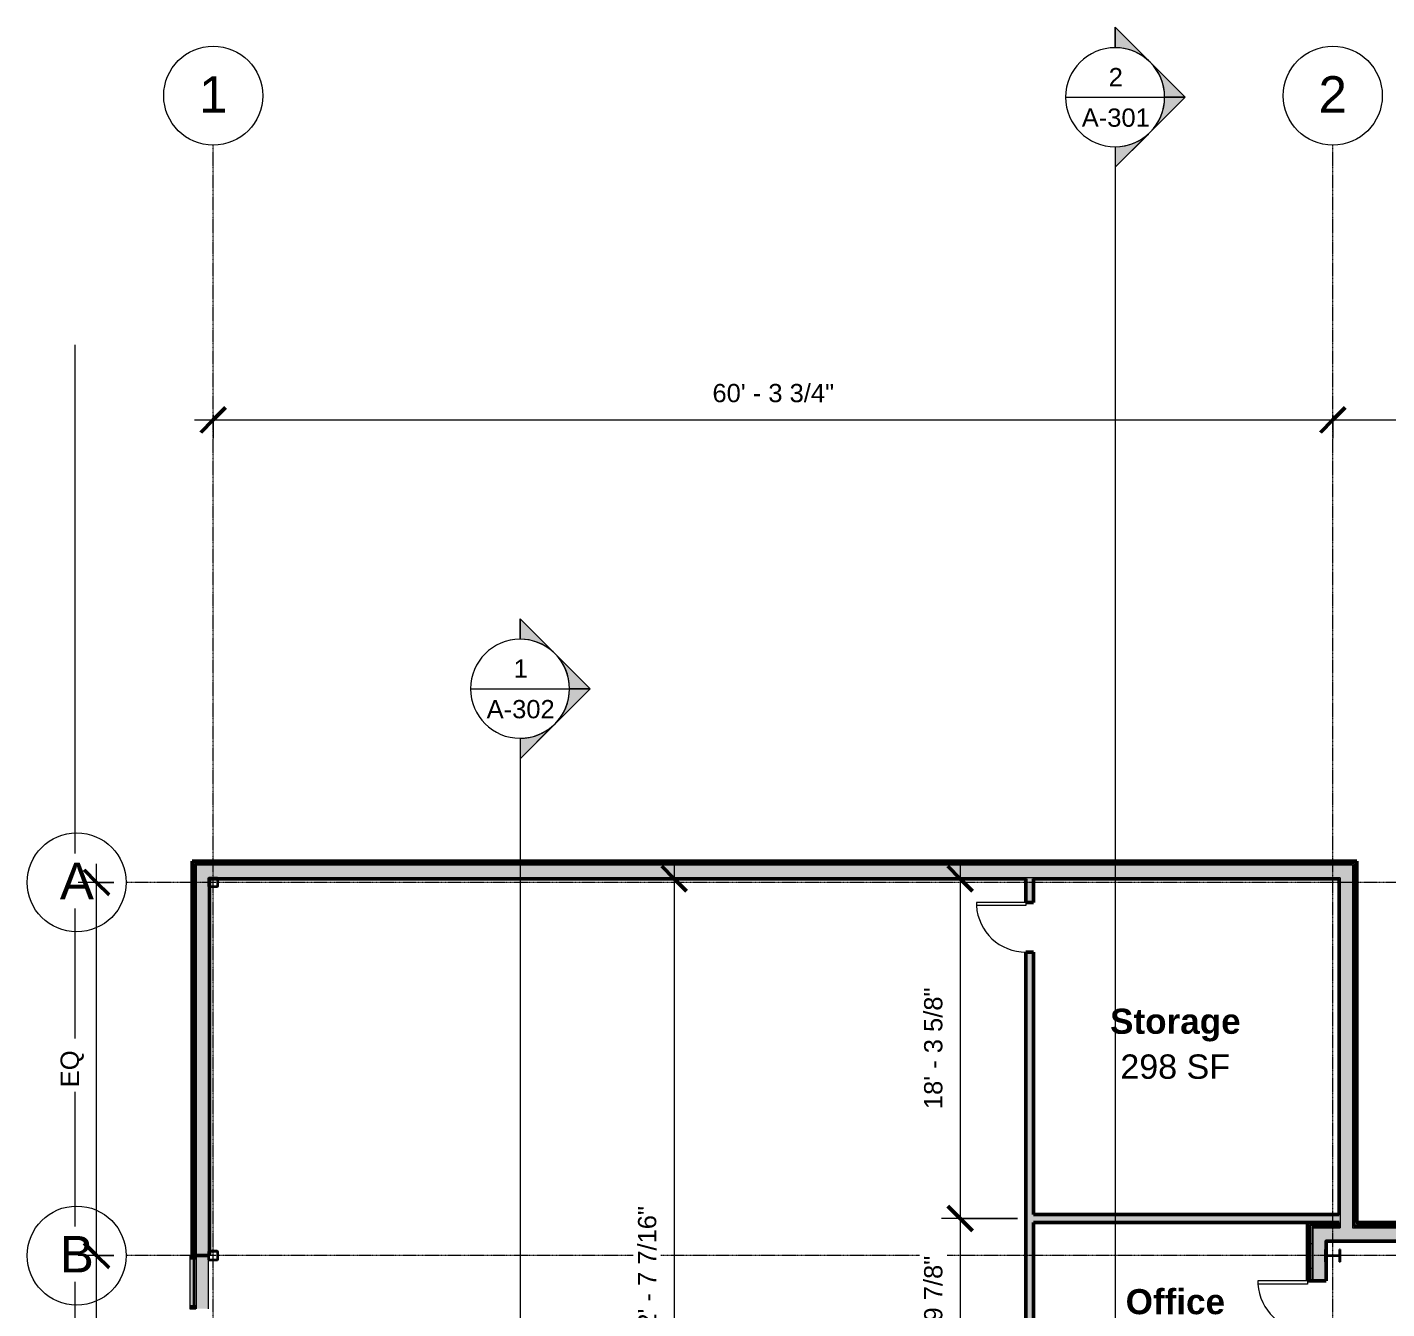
# Model space of a CAD drawing. Header units: inches. Extents: x 21836 to 26875, y -23174 to -20350.
# Drawn here: x 21952 to 22831, y -21178 to -20350 of the extents above; entities that cross this region are included whole.
import ezdxf

# ---------------------------------------------------------------- set-up
doc = ezdxf.new("R2010")
doc.units = ezdxf.units.IN
doc.header["$MEASUREMENT"] = 0
doc.linetypes.add('Grid Line 1_2_', pattern=[0.875, 0.5, -0.125, 0.125, -0.125])
for name, color, linetype, lineweight in [('A-ANNO-DIMS', 211, 'Continuous', 9), ('A-ANNO-DIMS-128', 211, 'Continuous', 9), ('A-DOOR', 31, 'Continuous', 13), ('A-GLAZ-CURT', 52, 'Continuous', 9), ('A-GLAZ-CWMG', 51, 'Continuous', 9), ('A-WALL', 113, 'Continuous', 13), ('A-WALL-PATT', 111, 'Continuous', 50), ('Conc', 7, 'Continuous', 9), ('G-ANNO-SYMB', 111, 'Continuous', 9), ('I-WALL', 2, 'Continuous', 13), ('L-SITE-WALL', 31, 'Continuous', 13), ('M-AREA-IDEN', 171, 'Continuous', 9), ('S-BEAM', 12, 'Continuous', 9), ('S-COLS', 52, 'Continuous', 9), ('S-GRID', 1, 'Continuous', 9), ('S-GRID-IDEN', 1, 'Continuous', 9)]:
    doc.layers.add(name, color=color, linetype=linetype, lineweight=lineweight)
doc.styles.add('Arial', font='arial.ttf', dxfattribs={"height": 23.60479})
doc.styles.add('Arial_1', font='arial.ttf', dxfattribs={"height": 11.802395})
doc.styles.add('Arial_2', font='arial.ttf', dxfattribs={"height": 15.736527})
doc.styles.add('Arial_B_1', font='arialbd.ttf', dxfattribs={"height": 16.236099})
doc.dimstyles.new('Linear_-_3_32__Arial', dxfattribs={"dimscale": 12, "dimtxt": 12, "dimasz": 1.333333, "dimexe": 1, "dimexo": 0.666667, "dimgap": 0.666667, "dimtad": 1, "dimdec": 4, "dimrnd": 0.0625, "dimzin": 1, "dimdsep": 46, "dimlunit": 4, "dimtxsty": 'Arial_1', "dimblk1": 'OBLIQUE', "dimblk2": 'OBLIQUE', "dimsah": 1, "dimcen": 0.09, "dimdle": 1, "dimazin": 0, "dimtfac": 1, "dimtdec": 4, "dimtix": 1, "dimtmove": 0, "dimatfit": 3, "dimfxl": 1, "dimtvp": 1, "dimtfill": 1, "dimfrac": 2, "dimtolj": 1, "dimtzin": 0, "dimarcsym": 2})
doc.dimstyles.new('Linear_-_3_32__Arial_1', dxfattribs={"dimscale": 12, "dimtxt": 12, "dimasz": 1.333333, "dimexe": 1, "dimexo": 0.666667, "dimgap": 0.666667, "dimtad": 1, "dimdec": 4, "dimrnd": 0.0625, "dimzin": 1, "dimdsep": 46, "dimlunit": 4, "dimtxsty": 'Arial_1', "dimblk1": 'OBLIQUE', "dimblk2": 'OBLIQUE', "dimsah": 1, "dimcen": 0.09, "dimdle": 1, "dimazin": 0, "dimtfac": 1, "dimtdec": 4, "dimtix": 1, "dimtmove": 0, "dimatfit": 3, "dimfxl": 1, "dimtvp": 1, "dimtfill": 1, "dimfrac": 2, "dimtolj": 1, "dimtzin": 0, "dimarcsym": 2})
doc.dimstyles.new('Linear_-_3_32__Arial_3', dxfattribs={"dimscale": 12, "dimtxt": 12, "dimasz": 1.333333, "dimexe": 1, "dimexo": 0.666667, "dimgap": 0.666667, "dimtad": 1, "dimdec": 4, "dimrnd": 0.0625, "dimzin": 1, "dimdsep": 46, "dimlunit": 4, "dimtxsty": 'Arial_1', "dimblk1": 'OBLIQUE', "dimblk2": 'OBLIQUE', "dimsah": 1, "dimcen": 0.09, "dimdle": 1, "dimazin": 0, "dimtfac": 1, "dimtdec": 4, "dimtix": 1, "dimtmove": 0, "dimatfit": 3, "dimfxl": 1, "dimtvp": 1, "dimtfill": 1, "dimfrac": 2, "dimtolj": 1, "dimtzin": 0, "dimarcsym": 2})
pattern_1 = [(45, (0, 0), (-12.671354, 12.671354), []), (45, (0, 19.2), (-12.671354, 12.671354), [])]
pattern_2 = [(0, (0, 0), (0, 16), []), (90, (0, 0), (-16, 1e-15), [])]

# ---------------------------------------------------------------- blocks, each defined once
blk = doc.blocks.new('Girt_C - 8_D-803273-First Floor Plan')
at = {"layer": 'S-BEAM'}
h = blk.add_hatch(color=256, dxfattribs=at)
h.paths.add_polyline_path([(22061.64, -22786.18), (22061.83, -22786.18), (22061.82, -22689.8), (22061.64, -22689.8), (22061.64, -22782.17)], flags=0)
h.paths.add_polyline_path([(22061.7, -22685.8), (22061.83, -22685.8), (22061.81, -22545.05), (22061.64, -22545.05), (22061.69, -22685.8)], flags=0)
h.paths.add_polyline_path([(22061.79, -22336.55), (22061.83, -22336.55), (22061.83, -21867.43), (22061.64, -21867.43), (22061.7, -22336.55)], flags=0)
h.paths.add_polyline_path([(22061.83, -21578.18), (22061.83, -21540.93), (22061.64, -21540.93), (22061.7, -21578.18), (22061.73, -21578.18)], flags=0)
h.paths.add_polyline_path([(22061.7, -21178.18), (22061.83, -21178.18), (22061.83, -21143.68), (22061.64, -21143.68), (22061.7, -21178.18)], flags=0)
h = blk.add_hatch(color=256, dxfattribs=at)
h.paths.add_polyline_path([(22061.83, -22786.18), (22069.45, -22786.18), (22069.45, -22687.55), (22063.52, -22687.55), (22063.52, -22689.8), (22061.83, -22689.8), (22061.83, -22782.17)], flags=0)
h.paths.add_polyline_path([(22069.45, -22686.55), (22069.45, -22544.3), (22063.64, -22544.3), (22063.64, -22545.05), (22061.83, -22545.05), (22061.83, -22685.8), (22063.52, -22685.8), (22063.52, -22686.55)], flags=0)
h.paths.add_polyline_path([(22063.64, -22543.3), (22069.45, -22543.3), (22069.45, -22542.93), (22063.64, -22542.93)], flags=0)
h.paths.add_polyline_path([(22061.83, -22336.55), (22069.45, -22336.55), (22069.45, -21867.43), (22061.83, -21867.43), (22061.83, -22259.29)], flags=0)
h.paths.add_polyline_path([(22069.45, -21578.18), (22069.45, -21540.93), (22061.83, -21540.93), (22061.83, -21578.18)], flags=0)
h.paths.add_polyline_path([(22069.45, -21178.18), (22069.45, -21143.68), (22061.83, -21143.68), (22061.83, -21178.18)], flags=0)
h = blk.add_hatch(color=256, dxfattribs=at)
h.paths.add_polyline_path([(22069.59, -22786.18), (22069.64, -22786.18), (22069.59, -22687.55), (22069.45, -22687.55), (22069.45, -22786.18)], flags=0)
h.paths.add_polyline_path([(22069.64, -22686.55), (22069.59, -22544.3), (22069.45, -22544.3), (22069.45, -22686.55), (22069.64, -22686.55)], flags=0)
h.paths.add_polyline_path([(22069.59, -22543.3), (22069.64, -22543.3), (22069.59, -22542.93), (22069.45, -22542.93), (22069.45, -22543.3), (22069.57, -22543.3)], flags=0)
h.paths.add_polyline_path([(22069.45, -22336.55), (22069.64, -22336.55), (22069.59, -21867.43), (22069.45, -21867.43), (22069.45, -22259.29)], flags=0)
h.paths.add_polyline_path([(22069.49, -21578.18), (22069.64, -21578.18), (22069.59, -21540.93), (22069.45, -21540.93), (22069.45, -21578.18)], flags=0)
h.paths.add_polyline_path([(22069.46, -21178.18), (22069.64, -21178.18), (22069.59, -21143.68), (22069.45, -21143.68), (22069.45, -21178.18)], flags=0)
h = blk.add_hatch(color=256, dxfattribs=at)
h.paths.add_polyline_path([(22069.45, -22687.55), (22069.45, -22686.55), (22063.52, -22686.55), (22063.52, -22687.55)], flags=0)
h.paths.add_polyline_path([(22063.64, -22544.3), (22069.45, -22544.3), (22069.45, -22543.3), (22063.64, -22543.3)], flags=0)
h = blk.add_hatch(color=256, dxfattribs=at)
h.paths.add_polyline_path([(22069.59, -22687.55), (22069.64, -22687.55), (22069.59, -22686.55), (22069.45, -22686.55), (22069.45, -22687.55), (22069.58, -22687.55)], flags=0)
h.paths.add_polyline_path([(22069.59, -22544.3), (22069.64, -22544.3), (22069.59, -22543.3), (22069.45, -22543.3), (22069.45, -22544.3), (22069.57, -22544.3)], flags=0)
for p, q in [((22061.64, -21143.68), (22061.64, -21178.18)), ((22069.64, -21178.18), (22069.64, -21146.34)), ((22061.64, -21540.93), (22061.64, -21578.18)), ((22069.64, -21578.18), (22069.64, -21540.93)), ((22061.64, -21867.43), (22061.64, -22336.55)), ((22069.64, -22106.27), (22069.64, -21870.09)), ((22069.64, -22336.55), (22069.64, -22111.34)), ((22061.64, -22545.05), (22061.64, -22685.8)), ((22069.64, -22686.55), (22069.64, -22545.59)), ((22061.64, -22689.8), (22061.64, -22786.18)), ((22069.64, -22687.55), (22069.64, -22686.55)), ((22069.64, -22781.77), (22069.64, -22687.55)), ((22061.83, -22786.18), (22061.64, -22786.18)), ((22069.45, -22786.18), (22061.83, -22786.18)), ((22069.64, -22786.18), (22069.45, -22786.18))]:
    blk.add_line(p, q, dxfattribs=at)
blk = doc.blocks.new('Single-Flush - 32_ x 84_-733926-First Floor Plan')
at = {"layer": 'A-DOOR', "lineweight": 20}
for p, q in [((14, 6.06), (14, 38.07)), ((16, 38.07), (14, 38.07)), ((16, 6.06), (16, 38.07)), ((16, 6.06), (14, 6.06))]:
    blk.add_line(p, q, dxfattribs=at)
at = {"layer": 'A-DOOR', "lineweight": 9}
blk.add_arc((16, 6.06), 32.07, 93.57587, 180, dxfattribs=at)
blk = doc.blocks.new('Single-Flush - 32_ x 84_-489871-First Floor Plan')
at = {"layer": 'A-DOOR', "lineweight": 20}
for p, q in [((14, 2.5), (14, 34.5)), ((16, 34.5), (14, 34.5)), ((16, 2.5), (16, 34.5)), ((16, 2.5), (14, 2.5))]:
    blk.add_line(p, q, dxfattribs=at)
at = {"layer": 'A-DOOR', "lineweight": 9}
blk.add_arc((16, 2.5), 32.07, 93.57587, 180, dxfattribs=at)
blk = doc.blocks.new('System Panel - Glazed-827491-First Floor Plan')
at = {"layer": 'A-GLAZ-CURT', "transparency": 33554649}
blk.add_hatch(color=256, dxfattribs=at).paths.add_polyline_path([(-15.13, -1.25), (15.12, -1.25), (15.12, -0.25), (-15.13, -0.25)], flags=0)
at = {"layer": 'A-GLAZ-CURT', "lineweight": 13}
for p, q in [((15.12, -0.25), (-15.13, -0.25)), ((-15.13, -0.25), (-15.13, -1.25)), ((-15.13, -1.25), (15.12, -1.25)), ((15.12, -1.25), (15.12, -0.25))]:
    blk.add_line(p, q, dxfattribs=at)
at = {"layer": 'A-GLAZ-CURT'}
for p, q in [((-15.13, -1.25), (-15.13, -0.25)), ((15.12, -0.25), (-15.13, -0.25)), ((-15.13, -1.25), (15.12, -1.25)), ((15.12, -0.25), (15.12, -1.25))]:
    blk.add_line(p, q, dxfattribs=at)
blk = doc.blocks.new('Rectangular Mullion - Rectangular Mullion 1-789722-First Floor Plan')
at = {"layer": 'A-GLAZ-CWMG'}
h = blk.add_hatch(color=256, dxfattribs=at)
h.paths.add_polyline_path([(22060.77, -22334.18), (22061.52, -22334.18), (22061.52, -22303.93), (22060.77, -22303.93)], flags=0)
h.paths.add_polyline_path([(22057.52, -22334.18), (22059.77, -22334.18), (22059.77, -22303.93), (22057.52, -22303.93)], flags=0)
blk.add_hatch(color=256, dxfattribs=at).paths.add_polyline_path([(22060.77, -22334.18), (22060.77, -22303.93), (22059.77, -22303.93), (22059.77, -22334.18)], flags=0)
for p, q in [((22057.52, -22303.93), (22057.52, -22334.18)), ((22061.52, -22303.93), (22061.52, -22334.18))]:
    blk.add_line(p, q, dxfattribs=at)
blk = doc.blocks.new('Rectangular Mullion - Rectangular Mullion 1-827436-First Floor Plan')
at = {"layer": 'A-GLAZ-CWMG'}
blk.add_hatch(color=256, dxfattribs=at).paths.add_polyline_path([(-2, -2), (-2, 2), (0, 2), (0, -2)], flags=0)
at = {"layer": 'A-GLAZ-CWMG', "lineweight": 20}
for p, q in [((-2, 2), (0, 2)), ((-2, -2), (-2, 2)), ((0, 2), (0, -2)), ((0, -2), (-2, -2))]:
    blk.add_line(p, q, dxfattribs=at)
blk = doc.blocks.new('Rectangular Mullion - Rectangular Mullion 1-827439-First Floor Plan')
at = {"layer": 'A-GLAZ-CWMG'}
blk.add_hatch(color=256, dxfattribs=at).paths.add_polyline_path([(0, -2), (0, 2), (-2, 2), (-2, -2)], flags=0)
at = {"layer": 'A-GLAZ-CWMG', "lineweight": 20}
for p, q in [((0, 2), (-2, 2)), ((-2, 2), (-2, -2)), ((0, -2), (0, 2)), ((-2, -2), (0, -2))]:
    blk.add_line(p, q, dxfattribs=at)
blk = doc.blocks.new('Grid - Grid Head - Circle-14747-First Floor Plan')
at = {"layer": 'S-GRID-IDEN'}
blk.add_circle((0, 0), 0.25, dxfattribs=at)
blk = doc.blocks.new('Section - Section Head - Filled-1526-First Floor Plan')
at = {"layer": 'G-ANNO-SYMB'}
h = blk.add_hatch(color=256, dxfattribs=at)
edge = h.paths.add_edge_path(flags=0)
edge.add_line((-0.4268, 0.1768), (-0.25, 0.3536))
edge.add_line((-0.25, 0.3536), (-0.25, 0.25))
edge.add_arc((-0.25, 0), 0.25, 90, 135)
h = blk.add_hatch(color=256, dxfattribs=at)
edge = h.paths.add_edge_path(flags=0)
edge.add_arc((-0.25, 0), 0.25, 45, 90)
edge.add_line((-0.25, 0.25), (-0.25, 0.3536))
edge.add_line((-0.25, 0.3536), (-0.0732, 0.1768))
h = blk.add_hatch(color=256, dxfattribs=at)
edge = h.paths.add_edge_path(flags=0)
edge.add_arc((-0.25, 0), 0.2503, 137.9216, 180)
edge.add_line((-0.5003, 0), (-0.6036, 0))
edge.add_line((-0.6036, 0), (-0.4358, 0.1678))
h = blk.add_hatch(color=256, dxfattribs=at)
edge = h.paths.add_edge_path(flags=0)
edge.add_line((-0.0642, 0.1678), (0.1036, 0))
edge.add_line((0.1036, 0), (0.0003, 0))
edge.add_arc((-0.25, 0), 0.2503, 0, 42.0784)
for p, q in [((-0.25, 0.3536), (-0.6036, 0)), ((-0.25, 0.3536), (-0.4268, 0.1768)), ((-0.25, 0.3536), (0.1036, 0)), ((-0.25, 0.25), (-0.25, 0.3536)), ((-0.0732, 0.1768), (-0.25, 0.3536)), ((-0.25, 0.3536), (-0.25, 0.25)), ((-0.4358, 0.1678), (-0.6036, 0)), ((0.1036, 0), (-0.0642, 0.1678)), ((-0.6036, 0), (-0.5003, 0)), ((0.0003, 0), (0.1036, 0)), ((-0.5, 0), (-0.6036, 0)), ((0, 0), (0.1036, 0))]:
    blk.add_line(p, q, dxfattribs=at)
for radius, start, end in [(0.25, 360, 180), (0.25, 90, 135), (0.25, 45, 90), (0.2503, 137.9216, 180), (0.2503, 0, 42.0784), (0.25, 180, 360)]:
    blk.add_arc((-0.25, 0), radius, start, end, dxfattribs=at)
blk = doc.blocks.new('DIMBLOCK1-First Floor Plan')
at = {"layer": 'A-ANNO-DIMS-128', "lineweight": 50}
for p, q in [((22072.64, -20603.72), (22080.64, -20595.72)), ((22796.39, -20603.72), (22804.39, -20595.72)), ((22072.64, -20603.72), (22064.64, -20611.72)), ((22796.39, -20603.72), (22788.39, -20611.72))]:
    blk.add_line(p, q, dxfattribs=at)
at = {"layer": 'A-ANNO-DIMS-128'}
for p, q in [((22072.64, -20600.41), (22072.64, -20615.72)), ((22072.64, -20603.72), (22072.64, -20600.41)), ((22796.39, -20600.41), (22796.39, -20615.72)), ((22796.39, -20603.72), (22796.39, -20600.41)), ((22060.64, -20603.72), (22796.39, -20603.72))]:
    blk.add_line(p, q, dxfattribs=at)
at = {"layer": 'A-ANNO-DIMS-128', "color": 0, "insert": (22395.38, -20580.41), "char_height": 11.8024, "width": 93.9323, "attachment_point": 1, "line_spacing_factor": 0.938532, "style": 'Arial_1', "bg_fill": 3, "box_fill_scale": 1.25, "bg_fill_color": 0, "bg_fill_transparency": 0}
blk.add_mtext('60\' - 3 3/4"', dxfattribs=at)
blk = doc.blocks.new('_Oblique')
at = {"color": 0, "linetype": 'ByBlock', "lineweight": -2}
blk.add_line((-0.5, -0.5), (0.5, 0.5), dxfattribs=at)
blk = doc.blocks.new('DIMBLOCK2-First Floor Plan')
at = {"layer": 'A-ANNO-DIMS-128', "lineweight": 50}
for p, q in [((22796.39, -20603.72), (22804.39, -20595.72)), ((23085.89, -20603.72), (23093.89, -20595.72)), ((22796.39, -20603.72), (22788.39, -20611.72)), ((23085.89, -20603.72), (23077.89, -20611.72))]:
    blk.add_line(p, q, dxfattribs=at)
at = {"layer": 'A-ANNO-DIMS-128'}
for p, q in [((22796.39, -20600.41), (22796.39, -20615.72)), ((22796.39, -20603.72), (22796.39, -20600.41)), ((23085.89, -20600.41), (23085.89, -20615.72)), ((23085.89, -20603.72), (23085.89, -20600.41)), ((22796.39, -20603.72), (23085.89, -20603.72))]:
    blk.add_line(p, q, dxfattribs=at)
at = {"layer": 'A-ANNO-DIMS-128', "color": 0, "insert": (22902, -20580.41), "char_height": 11.8024, "width": 93.9323, "attachment_point": 1, "line_spacing_factor": 0.938532, "style": 'Arial_1', "bg_fill": 3, "box_fill_scale": 1.25, "bg_fill_color": 0, "bg_fill_transparency": 0}
blk.add_mtext('24\' - 1 1/2"', dxfattribs=at)
blk = doc.blocks.new('DIMBLOCK23-First Floor Plan')
at = {"layer": 'A-ANNO-DIMS-128', "lineweight": 50}
for p, q in [((22370.56, -20900.18), (22362.56, -20892.18)), ((22370.56, -20900.18), (22378.56, -20908.18)), ((22370.56, -21411.62), (22362.56, -21403.62)), ((22370.56, -21411.62), (22378.56, -21419.62))]:
    blk.add_line(p, q, dxfattribs=at)
at = {"layer": 'A-ANNO-DIMS-128'}
for p, q in [((22370.56, -20888.18), (22370.56, -21411.62)), ((22373.87, -20900.18), (22358.56, -20900.18)), ((22370.56, -20900.18), (22373.87, -20900.18)), ((22373.87, -21411.62), (22358.56, -21411.62)), ((22370.56, -21411.62), (22373.87, -21411.62))]:
    blk.add_line(p, q, dxfattribs=at)
at = {"layer": 'A-ANNO-DIMS-128', "color": 0, "insert": (22347.25, -21199.56), "char_height": 11.8024, "width": 104.7877, "attachment_point": 1, "rotation": 90, "line_spacing_factor": 0.938532, "style": 'Arial_1', "bg_fill": 3, "box_fill_scale": 1.25, "bg_fill_color": 0, "bg_fill_transparency": 0}
blk.add_mtext('42\' - 7 7/16"', dxfattribs=at)
blk = doc.blocks.new('DIMBLOCK27-First Floor Plan')
at = {"layer": 'A-ANNO-DIMS-128', "lineweight": 50}
for p, q in [((22555.51, -20900.18), (22547.51, -20892.18)), ((22555.51, -20900.18), (22563.51, -20908.18)), ((22555.51, -21119.8), (22547.51, -21111.8)), ((22555.51, -21119.8), (22563.51, -21127.8))]:
    blk.add_line(p, q, dxfattribs=at)
at = {"layer": 'A-ANNO-DIMS-128'}
for p, q in [((22555.51, -20888.18), (22555.51, -21119.8)), ((22558.82, -20900.18), (22543.51, -20900.18)), ((22555.51, -20900.18), (22558.82, -20900.18)), ((22592.52, -21119.8), (22543.51, -21119.8)), ((22555.51, -21119.8), (22592.52, -21119.8))]:
    blk.add_line(p, q, dxfattribs=at)
at = {"layer": 'A-ANNO-DIMS-128', "color": 0, "insert": (22532.2, -21049.13), "char_height": 11.8024, "width": 93.9323, "attachment_point": 1, "rotation": 90, "line_spacing_factor": 0.938532, "style": 'Arial_1', "bg_fill": 3, "box_fill_scale": 1.25, "bg_fill_color": 0, "bg_fill_transparency": 0}
blk.add_mtext('18\' - 3 5/8"', dxfattribs=at)
blk = doc.blocks.new('DIMBLOCK28-First Floor Plan')
at = {"layer": 'A-ANNO-DIMS-128', "lineweight": 50}
for p, q in [((22555.51, -21119.8), (22547.51, -21111.8)), ((22555.51, -21119.8), (22563.51, -21127.8)), ((22555.51, -21237.68), (22547.51, -21229.68)), ((22555.51, -21237.68), (22563.51, -21245.68))]:
    blk.add_line(p, q, dxfattribs=at)
at = {"layer": 'A-ANNO-DIMS-128'}
for p, q in [((22592.52, -21119.8), (22543.51, -21119.8)), ((22555.51, -21119.8), (22555.51, -21237.68)), ((22555.51, -21119.8), (22592.52, -21119.8)), ((22592.52, -21237.68), (22543.51, -21237.68)), ((22555.51, -21237.68), (22592.52, -21237.68))]:
    blk.add_line(p, q, dxfattribs=at)
at = {"layer": 'A-ANNO-DIMS-128', "color": 0, "insert": (22532.2, -21213.36), "char_height": 11.8024, "width": 83.0769, "attachment_point": 1, "rotation": 90, "line_spacing_factor": 0.938532, "style": 'Arial_1', "bg_fill": 3, "box_fill_scale": 1.25, "bg_fill_color": 0, "bg_fill_transparency": 0}
blk.add_mtext('9\' - 9 7/8"', dxfattribs=at)
blk = doc.blocks.new('DIMBLOCK38-First Floor Plan')
at = {"layer": 'A-ANNO-DIMS-128', "lineweight": 50}
for p, q in [((21997.3, -21143.8), (21989.3, -21135.8)), ((21997.3, -21143.8), (22005.3, -21151.8)), ((21997.3, -21385.05), (21989.3, -21377.05)), ((21997.3, -21385.05), (22005.3, -21393.05))]:
    blk.add_line(p, q, dxfattribs=at)
at = {"layer": 'A-ANNO-DIMS-128'}
for p, q in [((22008.39, -21143.8), (21985.3, -21143.8)), ((21997.3, -21385.05), (21997.3, -21143.8)), ((21997.3, -21143.8), (22008.39, -21143.8)), ((22008.39, -21385.05), (21985.3, -21385.05)), ((21997.3, -21385.05), (22008.39, -21385.05))]:
    blk.add_line(p, q, dxfattribs=at)
at = {"layer": 'A-ANNO-DIMS-128', "color": 0, "insert": (21973.99, -21276.24), "char_height": 11.802, "width": 28.3569, "attachment_point": 1, "rotation": 90, "line_spacing_factor": 0.938532, "style": 'Arial_1', "bg_fill": 3, "box_fill_scale": 1.25, "bg_fill_color": 0, "bg_fill_transparency": 0}
blk.add_mtext('EQ', dxfattribs=at)
blk = doc.blocks.new('DIMBLOCK39-First Floor Plan')
at = {"layer": 'A-ANNO-DIMS-128'}
for p, q in [((21997.3, -21143.8), (21997.3, -20890.55)), ((22008.39, -20902.55), (21985.3, -20902.55)), ((21997.3, -20902.55), (22008.39, -20902.55)), ((22008.39, -21143.8), (21985.3, -21143.8)), ((21997.3, -21143.8), (22008.39, -21143.8))]:
    blk.add_line(p, q, dxfattribs=at)
at = {"layer": 'A-ANNO-DIMS-128', "lineweight": 50}
for p, q in [((21997.3, -20902.55), (21989.3, -20894.55)), ((21997.3, -20902.55), (22005.3, -20910.55)), ((21997.3, -21143.8), (21989.3, -21135.8)), ((21997.3, -21143.8), (22005.3, -21151.8))]:
    blk.add_line(p, q, dxfattribs=at)
at = {"layer": 'A-ANNO-DIMS-128', "color": 0, "insert": (21973.99, -21034.99), "char_height": 11.802, "width": 28.3569, "attachment_point": 1, "rotation": 90, "line_spacing_factor": 0.938532, "style": 'Arial_1', "bg_fill": 3, "box_fill_scale": 1.25, "bg_fill_color": 0, "bg_fill_transparency": 0}
blk.add_mtext('EQ', dxfattribs=at)

msp = doc.modelspace()

# ---------------------------------------------------------------- hatches: boundary and pattern name
at = {"layer": 'A-WALL-PATT', "lineweight": 9}
h = msp.add_hatch(dxfattribs=at)
h.set_pattern_fill('FP_12', color=256, style=0, pattern_type=2)
h.set_pattern_definition(pattern_2)
h.paths.add_polyline_path([(22060.89023, -20890.80281), (22810.75546, -20890.80281), (22810.75546, -20890.05281), (22060.14023, -20890.05281), (22060.14023, -20890.80281)], flags=0)
h = msp.add_hatch(dxfattribs=at)
h.set_pattern_fill('FP_12', color=256, style=0, pattern_type=2)
h.set_pattern_definition(pattern_2)
h.paths.add_polyline_path([(22060.89023, -21143.67781), (22060.89023, -20890.80281), (22060.14023, -20890.80281), (22060.14023, -21143.67781)], flags=0)
h = msp.add_hatch(dxfattribs=at)
h.set_pattern_fill('FP_12', color=256, style=0, pattern_type=2)
h.set_pattern_definition(pattern_2)
h.paths.add_polyline_path([(22810.75546, -21124.05281), (22810.75546, -20890.80281), (22810.00546, -20890.80281), (22810.00546, -21124.05281)], flags=0)
h = msp.add_hatch(dxfattribs=at)
h.set_pattern_fill('FP_12', color=256, style=0, pattern_type=2)
h.set_pattern_definition(pattern_2)
h.paths.add_polyline_path([(22782.77499, -22253.42781), (22782.77499, -21414.11531), (22781.77499, -21414.11531), (22781.77499, -22253.42781)], flags=0)
h.paths.add_polyline_path([(22782.77499, -21409.11531), (22782.77499, -21368.67781), (22781.77499, -21368.67781), (22781.77499, -21409.11531)], flags=0)
h.paths.add_polyline_path([(22782.77499, -21336.67781), (22782.77499, -21293.67781), (22781.77499, -21293.67781), (22781.77499, -21336.67781)], flags=0)
h.paths.add_polyline_path([(22782.77499, -21235.17781), (22782.77499, -21192.17781), (22781.77499, -21192.17781), (22781.77499, -21235.17781)], flags=0)
h.paths.add_polyline_path([(22782.77499, -21160.17781), (22782.77499, -21124.05281), (22781.77499, -21124.05281), (22781.77499, -21160.17781)], flags=0)
h = msp.add_hatch(dxfattribs=at)
h.set_pattern_fill('FP_12', color=256, style=0, pattern_type=2)
h.set_pattern_definition(pattern_2)
h.paths.add_polyline_path([(22791.52499, -21125.05281), (22801.25546, -21125.05281), (22801.25546, -21124.05281), (22782.77499, -21124.05281), (22782.77499, -21125.05281), (22787.09312, -21125.05281)], flags=0)
h.paths.add_polyline_path([(23085.76523, -21125.05281), (23085.76523, -21124.05281), (22810.00546, -21124.05281), (22810.00546, -21125.05281), (23046.27746, -21125.05281)], flags=0)
at = {"layer": 'I-WALL'}
h = msp.add_hatch(color=256, dxfattribs=at)
h.paths.add_polyline_path([(22598.02499, -21409.11531), (22603.02499, -21409.11531), (22603.02499, -21286.17781), (22598.02499, -21286.17781)], flags=0)
h.paths.add_polyline_path([(22598.02499, -21254.17781), (22603.02499, -21254.17781), (22603.02499, -20947.61531), (22598.02499, -20947.61531), (22598.02499, -21174.79726)], flags=0)
h.paths.add_polyline_path([(22598.02499, -20915.61531), (22603.02499, -20915.61531), (22603.02499, -20899.55281), (22598.02499, -20899.55281), (22598.02499, -20900.17781)], flags=0)
msp.add_hatch(color=256, dxfattribs=at).paths.add_polyline_path([(22801.25546, -21122.30281), (22801.25546, -21117.30281), (22603.02499, -21117.30281), (22603.02499, -21122.30281), (22800.63046, -21122.30281)], flags=0)
at = {"layer": 'L-SITE-WALL'}
for points in [[(22059.01523, -20889.17781), (22811.88046, -20889.17781), (22811.88046, -20888.92781), (22059.01523, -20888.92781)], [(22059.26523, -21143.67781), (22059.26523, -20889.17781), (22059.01523, -20889.17781), (22059.01523, -21143.67781)], [(22059.26523, -20890.05281), (22811.63046, -20890.05281), (22811.63046, -20889.17781), (22059.26523, -20889.17781)], [(22060.14023, -21143.67781), (22060.14023, -20890.05281), (22059.26523, -20890.05281), (22059.26523, -21143.67781)], [(22061.37699, -20891.55281), (22810.00546, -20891.55281), (22810.00546, -20890.80281), (22060.89023, -20890.80281), (22060.89023, -20891.55281)], [(22061.64023, -21143.67781), (22061.64023, -20891.55281), (22060.89023, -20891.55281), (22060.89023, -21143.67781)], [(22061.64023, -20899.55281), (22809.25546, -20899.55281), (22809.25546, -20891.55281), (22061.64023, -20891.55281)], [(22810.00546, -21125.05281), (22810.00546, -20891.55281), (22809.25546, -20891.55281), (22809.25546, -21125.05281)], [(22811.63046, -21123.30281), (22811.63046, -20890.05281), (22810.75546, -20890.05281), (22810.75546, -21123.30281)], [(22811.88046, -21122.30281), (22811.88046, -20889.17781), (22811.63046, -20889.17781), (22811.63046, -21122.30281)], [(22069.64023, -21143.67781), (22069.64023, -20899.55281), (22061.64023, -20899.55281), (22061.64023, -21143.67781)], [(22069.64023, -21143.67781), (22070.26523, -21143.67781), (22070.26523, -20900.17781), (22069.64023, -20900.17781), (22069.64023, -21097.33371)], [(22804.37208, -21125.80281), (22809.25546, -21125.80281), (22809.25546, -20899.55281), (22801.25546, -20899.55281), (22801.25546, -21125.80281)], [(22799.4861, -21133.80281), (23085.76523, -21133.80281), (23085.76523, -21125.80281), (22791.52499, -21125.80281), (22791.52499, -21133.80281), (22792.14999, -21133.80281)], [(22838.92999, -21134.42781), (23085.76523, -21134.42781), (23085.76523, -21133.80281), (22792.14999, -21133.80281), (22792.14999, -21134.42781), (22821.65103, -21134.42781)]]:
    msp.add_hatch(color=256, dxfattribs=at).paths.add_polyline_path(points, flags=0)
h = msp.add_hatch(color=256, dxfattribs=at)
h.paths.add_polyline_path([(22069.64023, -20900.17781), (22598.02499, -20900.17781), (22598.02499, -20899.55281), (22069.64023, -20899.55281)], flags=0)
h.paths.add_polyline_path([(22603.02499, -20900.17781), (22801.25546, -20900.17781), (22801.25546, -20899.55281), (22603.02499, -20899.55281)], flags=0)
h = msp.add_hatch(color=256, dxfattribs=at)
h.paths.add_polyline_path([(22801.25546, -21123.30281), (22801.25546, -21122.30281), (22800.63046, -21122.30281), (22800.63046, -21123.30281)], flags=0)
h.paths.add_polyline_path([(22801.25546, -21117.30281), (22801.25546, -20900.17781), (22800.63046, -20900.17781), (22800.63046, -21117.30281)], flags=0)
h = msp.add_hatch(color=256, dxfattribs=at)
h.paths.add_polyline_path([(22780.02499, -22253.42781), (22781.02499, -22253.42781), (22781.02499, -21414.11531), (22780.02499, -21414.11531), (22780.02499, -22104.35987)], flags=0)
h.paths.add_polyline_path([(22781.02499, -21409.11531), (22781.02499, -21368.67781), (22780.02499, -21368.67781), (22780.02499, -21409.11531)], flags=0)
h.paths.add_polyline_path([(22780.02499, -21336.67781), (22781.02499, -21336.67781), (22781.02499, -21293.67781), (22780.02499, -21293.67781), (22780.02499, -21329.72436)], flags=0)
h.paths.add_polyline_path([(22781.02499, -21235.17781), (22781.02499, -21192.17781), (22780.02499, -21192.17781), (22780.02499, -21235.17781)], flags=0)
h.paths.add_polyline_path([(22781.02499, -21160.17781), (22781.02499, -21122.30281), (22780.02499, -21122.30281), (22780.02499, -21160.17781)], flags=0)
h = msp.add_hatch(color=256, dxfattribs=at)
h.paths.add_polyline_path([(22781.02499, -21123.30281), (22800.63046, -21123.30281), (22800.63046, -21122.30281), (22781.02499, -21122.30281)], flags=0)
h.paths.add_polyline_path([(22908.04581, -21123.30281), (23085.76523, -21123.30281), (23085.76523, -21122.30281), (22811.63046, -21122.30281), (22811.63046, -21123.30281), (22838.92999, -21123.30281)], flags=0)
h = msp.add_hatch(color=256, dxfattribs=at)
h.paths.add_polyline_path([(22781.77499, -22253.42781), (22781.77499, -21414.11531), (22781.02499, -21414.11531), (22781.02499, -22253.42781)], flags=0)
h.paths.add_polyline_path([(22781.77499, -21409.11531), (22781.77499, -21368.67781), (22781.02499, -21368.67781), (22781.02499, -21409.11531)], flags=0)
h.paths.add_polyline_path([(22781.77499, -21336.67781), (22781.77499, -21293.67781), (22781.02499, -21293.67781), (22781.02499, -21336.67781)], flags=0)
h.paths.add_polyline_path([(22781.77499, -21235.17781), (22781.77499, -21192.17781), (22781.02499, -21192.17781), (22781.02499, -21235.17781)], flags=0)
h.paths.add_polyline_path([(22781.02499, -21160.17781), (22781.77499, -21160.17781), (22781.77499, -21123.30281), (22781.02499, -21123.30281), (22781.02499, -21136.06548)], flags=0)
h = msp.add_hatch(color=256, dxfattribs=at)
h.paths.add_polyline_path([(22782.77499, -21124.05281), (22801.25546, -21124.05281), (22801.25546, -21123.30281), (22781.77499, -21123.30281), (22781.77499, -21124.05281)], flags=0)
h.paths.add_polyline_path([(22908.04581, -21124.05281), (23085.76523, -21124.05281), (23085.76523, -21123.30281), (22810.75546, -21123.30281), (22810.75546, -21124.05281), (22838.92999, -21124.05281)], flags=0)
h = msp.add_hatch(color=256, dxfattribs=at)
h.paths.add_polyline_path([(22783.52499, -22253.42781), (22783.52499, -21414.11531), (22782.77499, -21414.11531), (22782.77499, -22253.42781)], flags=0)
h.paths.add_polyline_path([(22783.52499, -21409.11531), (22783.52499, -21368.67781), (22782.77499, -21368.67781), (22782.77499, -21409.11531)], flags=0)
h.paths.add_polyline_path([(22782.77499, -21336.67781), (22783.52499, -21336.67781), (22783.52499, -21293.67781), (22782.77499, -21293.67781), (22782.77499, -21329.72436)], flags=0)
h.paths.add_polyline_path([(22783.52499, -21235.17781), (22783.52499, -21192.17781), (22782.77499, -21192.17781), (22782.77499, -21235.17781)], flags=0)
h.paths.add_polyline_path([(22783.52499, -21160.17781), (22783.52499, -21125.05281), (22782.77499, -21125.05281), (22782.77499, -21160.17781)], flags=0)
h = msp.add_hatch(color=256, dxfattribs=at)
h.paths.add_polyline_path([(22783.52499, -21125.80281), (22801.25546, -21125.80281), (22801.25546, -21125.05281), (22783.52499, -21125.05281)], flags=0)
h.paths.add_polyline_path([(23085.76523, -21125.80281), (23085.76523, -21125.05281), (22809.25546, -21125.05281), (22809.25546, -21125.80281), (23046.27746, -21125.80281)], flags=0)
h = msp.add_hatch(color=256, dxfattribs=at)
h.paths.add_polyline_path([(22783.52499, -22253.42781), (22791.52499, -22253.42781), (22791.52499, -21368.67781), (22783.52499, -21368.67781), (22783.52499, -22104.35987)], flags=0)
h.paths.add_polyline_path([(22783.52499, -21336.67781), (22791.52499, -21336.67781), (22791.52499, -21288.67781), (22783.52499, -21288.67781), (22783.52499, -21329.72436)], flags=0)
h.paths.add_polyline_path([(22791.52499, -21240.17781), (22791.52499, -21192.17781), (22783.52499, -21192.17781), (22783.52499, -21240.17781)], flags=0)
h.paths.add_polyline_path([(22783.52499, -21160.17781), (22791.52499, -21160.17781), (22791.52499, -21125.80281), (22783.52499, -21125.80281), (22783.52499, -21136.06548)], flags=0)
h = msp.add_hatch(color=256, dxfattribs=at)
h.paths.add_polyline_path([(22792.14999, -22253.42781), (22792.14999, -21368.67781), (22791.52499, -21368.67781), (22791.52499, -22253.42781)], flags=0)
h.paths.add_polyline_path([(22791.52499, -21336.67781), (22792.14999, -21336.67781), (22792.14999, -21288.67781), (22791.52499, -21288.67781), (22791.52499, -21329.72436)], flags=0)
h.paths.add_polyline_path([(22792.14999, -21240.17781), (22792.14999, -21192.17781), (22791.52499, -21192.17781), (22791.52499, -21240.17781)], flags=0)
h.paths.add_polyline_path([(22792.14999, -21160.17781), (22792.14999, -21133.80281), (22791.52499, -21133.80281), (22791.52499, -21160.17781)], flags=0)
at = {"layer": 'S-COLS'}
h = msp.add_hatch(dxfattribs=at)
h.set_pattern_fill('FP_1', color=256, style=0, pattern_type=2)
h.set_pattern_definition(pattern_1)
h.paths.add_polyline_path([(22075.17423, -21146.80281), (22075.50374, -21146.66632), (22075.64023, -21146.33681), (22075.64023, -21141.26881), (22075.50374, -21140.9393), (22075.17423, -21140.80281), (22070.10623, -21140.80281), (22069.77671, -21140.9393), (22069.64023, -21141.26881), (22069.64023, -21146.33681), (22069.77671, -21146.66632), (22070.10623, -21146.80281)], flags=0)
h.paths.add_polyline_path([(22070.10623, -21146.56981), (22069.94147, -21146.50157), (22069.87323, -21146.33681), (22069.87323, -21141.26881), (22069.94147, -21141.10405), (22070.10623, -21141.03581), (22075.17423, -21141.03581), (22075.33898, -21141.10405), (22075.40723, -21141.26881), (22075.40723, -21146.33681), (22075.33898, -21146.50157), (22075.17423, -21146.56981)], flags=0)
h = msp.add_hatch(dxfattribs=at)
h.set_pattern_fill('FP_1', color=256, style=0, pattern_type=2)
h.set_pattern_definition(pattern_1)
h.paths.add_polyline_path([(22800.82187, -21147.78328), (22801.25546, -21147.78328), (22801.25546, -21139.82234), (22800.82187, -21139.82234), (22800.82187, -21142.96687), (22800.61936, -21143.45577), (22800.13046, -21143.65828), (22792.64999, -21143.65828), (22792.16109, -21143.45577), (22791.95858, -21142.96687), (22791.95858, -21139.82234), (22791.52499, -21139.82234), (22791.52499, -21147.78328), (22791.95858, -21147.78328), (22791.95858, -21144.63875), (22792.16109, -21144.14985), (22792.64999, -21143.94734), (22800.13046, -21143.94734), (22800.61936, -21144.14985), (22800.82187, -21144.63875)], flags=0)

# ---------------------------------------------------------------- linework, layer by layer
at = {"layer": 'A-WALL'}
for p, q in [((22059.26523, -20889.17781), (22059.26523, -21143.67781)), ((22811.63046, -20889.17781), (22059.26523, -20889.17781)), ((22060.14023, -20890.05281), (22060.14023, -21143.67781)), ((22810.75546, -20890.05281), (22060.14023, -20890.05281)), ((22060.89023, -20890.80281), (22060.89023, -21143.67781)), ((22810.00546, -20890.80281), (22060.89023, -20890.80281)), ((22061.64023, -20891.55281), (22061.64023, -21143.67781)), ((22809.25546, -20891.55281), (22061.64023, -20891.55281)), ((22809.25546, -20891.55281), (22809.25546, -21125.80281)), ((22810.00546, -20890.80281), (22810.00546, -21125.05281)), ((22810.75546, -20890.05281), (22810.75546, -21124.05281)), ((22811.63046, -20889.17781), (22811.63046, -21123.30281)), ((22069.64023, -20899.55281), (22069.64023, -21143.67781)), ((22801.25546, -20899.55281), (22069.64023, -20899.55281)), ((22598.02499, -20899.55281), (22598.02499, -20900.17781)), ((22603.02499, -20900.17781), (22603.02499, -20899.55281)), ((22801.25546, -20899.55281), (22801.25546, -21125.80281)), ((22801.25546, -21117.30281), (22800.63046, -21117.30281)), ((22781.02499, -21123.30281), (22781.02499, -21160.17781)), ((22781.02499, -21123.30281), (22801.25546, -21123.30281)), ((22781.77499, -21124.05281), (22781.77499, -21160.17781)), ((22781.77499, -21124.05281), (22801.25546, -21124.05281)), ((22782.77499, -21125.05281), (22782.77499, -21160.17781)), ((22782.77499, -21125.05281), (22801.25546, -21125.05281)), ((22783.52499, -21125.80281), (22783.52499, -21160.17781)), ((22783.52499, -21125.80281), (22801.25546, -21125.80281)), ((22800.63046, -21123.30281), (22800.63046, -21122.30281)), ((22809.25546, -21125.80281), (23085.76523, -21125.80281)), ((22810.00546, -21125.05281), (23085.76523, -21125.05281)), ((22810.75546, -21124.05281), (23085.76523, -21124.05281)), ((22811.63046, -21122.30281), (22811.88046, -21122.30281)), ((22811.63046, -21123.30281), (23085.76523, -21123.30281)), ((22791.52499, -21133.80281), (22791.52499, -21160.17781)), ((22791.52499, -21133.80281), (23085.76523, -21133.80281))]:
    msp.add_line(p, q, dxfattribs=at)
at = {"layer": 'Conc'}
msp.add_line((21983.23523, -20555.08885), (21983.23523, -21485.06748), dxfattribs=at)
at = {"layer": 'G-ANNO-SYMB'}
for p, q in [((22623.70861, -20395.10083), (22687.70861, -20395.10083)), ((22655.70861, -20427.10083), (22655.70861, -23161.8711)), ((22239.0018, -20777.40908), (22303.0018, -20777.40908)), ((22271.0018, -20809.40908), (22271.0018, -23161.8711))]:
    msp.add_line(p, q, dxfattribs=at)
at = {"layer": 'I-WALL', "lineweight": 50}
for p, q in [((22598.02499, -20900.17781), (22598.02499, -20915.61531)), ((22603.02499, -20915.61531), (22603.02499, -20900.17781)), ((22598.02499, -20915.61531), (22603.02499, -20915.61531)), ((22598.02499, -20947.61531), (22598.02499, -21254.17781)), ((22603.02499, -20947.61531), (22598.02499, -20947.61531)), ((22603.02499, -21117.30281), (22603.02499, -20947.61531)), ((22800.63046, -21117.30281), (22603.02499, -21117.30281)), ((22603.02499, -21235.17781), (22603.02499, -21122.30281)), ((22603.02499, -21122.30281), (22800.63046, -21122.30281))]:
    msp.add_line(p, q, dxfattribs=at)
at = {"layer": 'L-SITE-WALL', "lineweight": 50}
for p, q in [((22059.01523, -20888.92781), (22059.01523, -21143.67781)), ((22811.88046, -20888.92781), (22059.01523, -20888.92781)), ((22811.88046, -21122.30281), (22811.88046, -20888.92781)), ((22070.26523, -21143.67781), (22070.26523, -20900.17781)), ((22070.26523, -20900.17781), (22598.02499, -20900.17781)), ((22603.02499, -20900.17781), (22800.63046, -20900.17781)), ((22800.63046, -20900.17781), (22800.63046, -21117.30281)), ((22780.02499, -21122.30281), (22780.02499, -21160.17781)), ((23085.76523, -21122.30281), (22811.88046, -21122.30281)), ((22792.14999, -21160.17781), (22792.14999, -21134.42781)), ((22792.14999, -21134.42781), (23085.76523, -21134.42781)), ((22059.01523, -21143.67781), (22070.26523, -21143.67781)), ((22780.02499, -21160.17781), (22792.14999, -21160.17781))]:
    msp.add_line(p, q, dxfattribs=at)
at = {"layer": 'S-COLS', "lineweight": 30}
for p, q in [((22069.64023, -20900.01881), (22069.64023, -20905.08681)), ((22069.87323, -20905.08681), (22069.87323, -20900.01881)), ((22075.17423, -20899.55281), (22070.10623, -20899.55281)), ((22070.10623, -20899.78581), (22075.17423, -20899.78581)), ((22075.40723, -20900.01881), (22075.40723, -20905.08681)), ((22075.64023, -20905.08681), (22075.64023, -20900.01881)), ((22075.17423, -20905.31981), (22070.10623, -20905.31981)), ((22070.10623, -20905.55281), (22075.17423, -20905.55281)), ((22069.64023, -21141.26881), (22069.64023, -21146.33681)), ((22069.87323, -21146.33681), (22069.87323, -21141.26881)), ((22075.17423, -21140.80281), (22070.10623, -21140.80281)), ((22070.10623, -21141.03581), (22075.17423, -21141.03581)), ((22075.17423, -21146.56981), (22070.10623, -21146.56981)), ((22070.10623, -21146.80281), (22075.17423, -21146.80281)), ((22075.40723, -21141.26881), (22075.40723, -21146.33681)), ((22075.64023, -21146.33681), (22075.64023, -21141.26881)), ((22791.95858, -21139.82234), (22791.52499, -21139.82234)), ((22791.52499, -21139.82234), (22791.52499, -21147.78328)), ((22791.95858, -21142.96687), (22791.95858, -21139.82234)), ((22791.95858, -21147.78328), (22791.95858, -21144.63875)), ((22800.13046, -21143.65828), (22792.64999, -21143.65828)), ((22792.64999, -21143.94734), (22800.13046, -21143.94734)), ((22801.25546, -21139.82234), (22800.82187, -21139.82234)), ((22800.82187, -21139.82234), (22800.82187, -21142.96687)), ((22800.82187, -21144.63875), (22800.82187, -21147.78328)), ((22801.25546, -21147.78328), (22801.25546, -21139.82234)), ((22791.52499, -21147.78328), (22791.95858, -21147.78328)), ((22800.82187, -21147.78328), (22801.25546, -21147.78328))]:
    msp.add_line(p, q, dxfattribs=at)
for centre, radius, start, end in [((22070.10623, -20900.01881), 0.466, 90, 180), ((22070.10623, -20900.01881), 0.233, 90, 180), ((22075.17423, -20900.01881), 0.466, 0, 90), ((22075.17423, -20900.01881), 0.233, 0, 90), ((22070.10623, -20905.08681), 0.466, 180, 270), ((22070.10623, -20905.08681), 0.233, 180, 270), ((22075.17423, -20905.08681), 0.466, 270, 0), ((22075.17423, -20905.08681), 0.233, 270, 0), ((22070.10623, -21141.26881), 0.466, 90, 180), ((22070.10623, -21146.33681), 0.466, 180, 270), ((22070.10623, -21141.26881), 0.233, 90, 180), ((22070.10623, -21146.33681), 0.233, 180, 270), ((22075.17423, -21141.26881), 0.466, 0, 90), ((22075.17423, -21141.26881), 0.233, 0, 90), ((22075.17423, -21146.33681), 0.466, 270, 0), ((22075.17423, -21146.33681), 0.233, 270, 0), ((22792.64999, -21142.96687), 0.69141, 180, 270), ((22792.64999, -21144.63875), 0.69141, 90, 180), ((22800.13046, -21142.96687), 0.69141, 270, 0), ((22800.13046, -21144.63875), 0.69141, 0, 90)]:
    msp.add_arc(centre, radius, start, end, dxfattribs=at)
at = {"layer": 'S-GRID', "linetype": 'Grid Line 1_2_'}
for p, q in [((22796.39023, -23162.8711), (22796.39023, -20426.10083)), ((26875.45558, -20902.55281), (22016.39023, -20902.55281)), ((26875.45558, -21143.80281), (22016.39023, -21143.80281))]:
    msp.add_line(p, q, dxfattribs=at)

# ---------------------------------------------------------------- block references
at = {"layer": 'A-DOOR'}
for name, p, rotation in [('Single-Flush - 32_ x 84_-489871-First Floor Plan', (22600.52499, -20931.61531), 89.99999999999959), ('Single-Flush - 32_ x 84_-733926-First Floor Plan', (22786.08749, -21176.17781), 90)]:
    msp.add_blockref(name, p, dxfattribs=dict(at, rotation=rotation))
at = {"layer": 'A-GLAZ-CURT', "rotation": 89.99999999996432}
msp.add_blockref('System Panel - Glazed-827491-First Floor Plan', (22059.51523, -21161.05281), dxfattribs=at)
at = {"layer": 'A-GLAZ-CWMG', "extrusion": (0, 0, -1), "rotation": 90.00000000003568}
msp.add_blockref('Rectangular Mullion - Rectangular Mullion 1-827436-First Floor Plan', (-22059.51523, -21143.92781), dxfattribs=at)
at = {"layer": 'A-GLAZ-CWMG'}
msp.add_blockref('Rectangular Mullion - Rectangular Mullion 1-789722-First Floor Plan', (0, 1158), dxfattribs=at)
at = {"layer": 'A-GLAZ-CWMG', "rotation": 269.9999999999644}
msp.add_blockref('Rectangular Mullion - Rectangular Mullion 1-827439-First Floor Plan', (22059.51523, -21178.17781), dxfattribs=at)
at = {"layer": 'G-ANNO-SYMB', "xscale": 127.9999999999999, "yscale": 127.9999999999999, "zscale": 127.9999999999999, "rotation": 269.9999999999996}
for p in [(22655.70861, -20427.10083), (22271.0018, -20809.40908)]:
    msp.add_blockref('Section - Section Head - Filled-1526-First Floor Plan', p, dxfattribs=at)
at = {"layer": 'S-BEAM'}
msp.add_blockref('Girt_C - 8_D-803273-First Floor Plan', (0, 0), dxfattribs=at)
at = {"layer": 'S-GRID-IDEN', "xscale": 127.9999999999999, "yscale": 127.9999999999999, "zscale": 127.9999999999999}
for p in [(22072.64023, -20394.10083), (22796.39023, -20394.10083)]:
    msp.add_blockref('Grid - Grid Head - Circle-14747-First Floor Plan', p, dxfattribs=at)
at = {"layer": 'S-GRID-IDEN', "xscale": 127.9999999999999, "yscale": 127.9999999999999, "zscale": 127.9999999999999, "rotation": 89.9999999999998}
for p in [(21984.39023, -20902.55281), (21984.39023, -21143.80281)]:
    msp.add_blockref('Grid - Grid Head - Circle-14747-First Floor Plan', p, dxfattribs=at)

# ---------------------------------------------------------------- texts
at = {"layer": 'G-ANNO-SYMB', "attachment_point": 2, "line_spacing_factor": 0.938532, "style": 'Arial_1'}
for s, insert, char_height, width in [('2', (22656.11844, -20376.20866), 11.8024, 10.944), ('A-301', (22656.11844, -20402.39032), 11.802395, 52.416), ('1', (22271.41163, -20758.51692), 11.8024, 10.944), ('A-302', (22271.41163, -20784.69858), 11.802395, 52.416)]:
    msp.add_mtext(s, dxfattribs=dict(at, insert=insert, char_height=char_height, width=width))
at = {"layer": 'M-AREA-IDEN', "attachment_point": 2, "line_spacing_factor": 0.938532}
for s, insert, char_height, width, style in [('Storage', (22694.63376, -20984.20989), 16.236099, 97.92, 'Arial_B_1'), ('298 SF', (22694.52441, -21013.78793), 15.736527, 84.48, 'Arial_2'), ('Office', (22694.63376, -21165.4279), 16.236099, 74.688, 'Arial_B_1')]:
    msp.add_mtext(s, dxfattribs=dict(at, insert=insert, char_height=char_height, width=width, style=style))

# ---------------------------------------------------------------- next in the draw order: texts
at = {"layer": 'S-GRID-IDEN', "char_height": 23.60479, "attachment_point": 2, "line_spacing_factor": 0.938532, "style": 'Arial', "bg_fill": 3, "box_fill_scale": 1.25, "bg_fill_color": 0, "bg_fill_transparency": 0}
for s, insert, width in [('1', (22072.63407, -20381.51834), 21.888), ('2', (22796.38407, -20381.51834), 21.888), ('A', (21984.52022, -20889.84648), 26.208), ('B', (21984.52022, -21131.09648), 26.208)]:
    msp.add_mtext(s, dxfattribs=dict(at, insert=insert, width=width))

# ---------------------------------------------------------------- next in the draw order: dimensions: what is measured, and where the dimension line sits
at = {"layer": 'A-ANNO-DIMS'}
dim = msp.add_linear_dim(base=(22796.39023, -20603.71898), p1=(22072.64023, -20592.40527), p2=(22796.39023, -20592.40527), dimstyle='Linear_-_3_32__Arial', override={"dimpost": '<>', "dimfxl": 723.75}, dxfattribs=at)
dim.commit()
dim.dimension.update_dxf_attribs({"geometry": 'DIMBLOCK1-First Floor Plan', "text_midpoint": (22434.51523, -20589.61249)})
for base, p1, p2, override, picture, middle in [((22370.55999, -21411.61531), (22381.8737, -20900.17781), (22381.8737, -21411.61531), {"dimpost": '<>', "dimfxl": 511.4375}, 'DIMBLOCK23-First Floor Plan', (22356.45752, -21155.89656)), ((22555.50682, -21119.80281), (22566.82053, -20900.17781), (22600.52499, -21119.80281), {"dimpost": '<>', "dimfxl": 222.196155}, 'DIMBLOCK27-First Floor Plan', (22541.40033, -21009.99031))]:
    dim = msp.add_linear_dim(base=base, p1=p1, p2=p2, angle=90, dimstyle='Linear_-_3_32__Arial_3', override=override, dxfattribs=at)
    dim.commit()
    dim.dimension.update_dxf_attribs({"geometry": picture, "text_midpoint": middle})

# ---------------------------------------------------------------- next in the draw order: linework, layer by layer
at = {"layer": 'S-GRID', "linetype": 'Grid Line 1_2_'}
msp.add_line((22072.64023, -23162.8711), (22072.64023, -20426.10083), dxfattribs=at)

# ---------------------------------------------------------------- next in the draw order: dimensions: what is measured, and where the dimension line sits
at = {"layer": 'A-ANNO-DIMS'}
dim = msp.add_linear_dim(base=(23085.89023, -20603.71898), p1=(22796.39023, -20592.40527), p2=(23085.89023, -20592.40527), dimstyle='Linear_-_3_32__Arial', override={"dimpost": '<>', "dimfxl": 289.5}, dxfattribs=at)
dim.commit()
dim.dimension.update_dxf_attribs({"geometry": 'DIMBLOCK2-First Floor Plan', "text_midpoint": (22941.14023, -20589.61652)})
dim = msp.add_linear_dim(base=(22555.50682, -21237.67781), p1=(22600.52499, -21119.80281), p2=(22600.52499, -21237.67781), angle=90, dimstyle='Linear_-_3_32__Arial_1', override={"dimpost": '<>', "dimfxl": 117.875}, dxfattribs=at)
dim.commit()
dim.dimension.update_dxf_attribs({"geometry": 'DIMBLOCK28-First Floor Plan', "text_midpoint": (22541.40435, -21178.74031)})
dim = msp.add_linear_dim(base=(21997.29591, -21143.80281), p1=(22016.39023, -21385.05281), p2=(22016.39023, -21143.80281), angle=90, text='EQ', dimstyle='Linear_-_3_32__Arial', override={"dimpost": '<>', "dimfxl": 241.25}, dxfattribs=at)
dim.commit()
dim.dimension.update_dxf_attribs({"geometry": 'DIMBLOCK38-First Floor Plan', "text_midpoint": (21982.83116, -21264.42781)})

# ---------------------------------------------------------------- next in the draw order: dimensions: what is measured, and where the dimension line sits
dim = msp.add_linear_dim(base=(21997.29591, -20902.55281), p1=(22016.39023, -21143.80281), p2=(22016.39023, -20902.55281), angle=90, text='EQ', dimstyle='Linear_-_3_32__Arial', override={"dimpost": '<>', "dimfxl": 241.25}, dxfattribs=at)
dim.commit()
dim.dimension.update_dxf_attribs({"geometry": 'DIMBLOCK39-First Floor Plan', "text_midpoint": (21982.83116, -21023.17781)})

doc.saveas('drawing.dxf')
